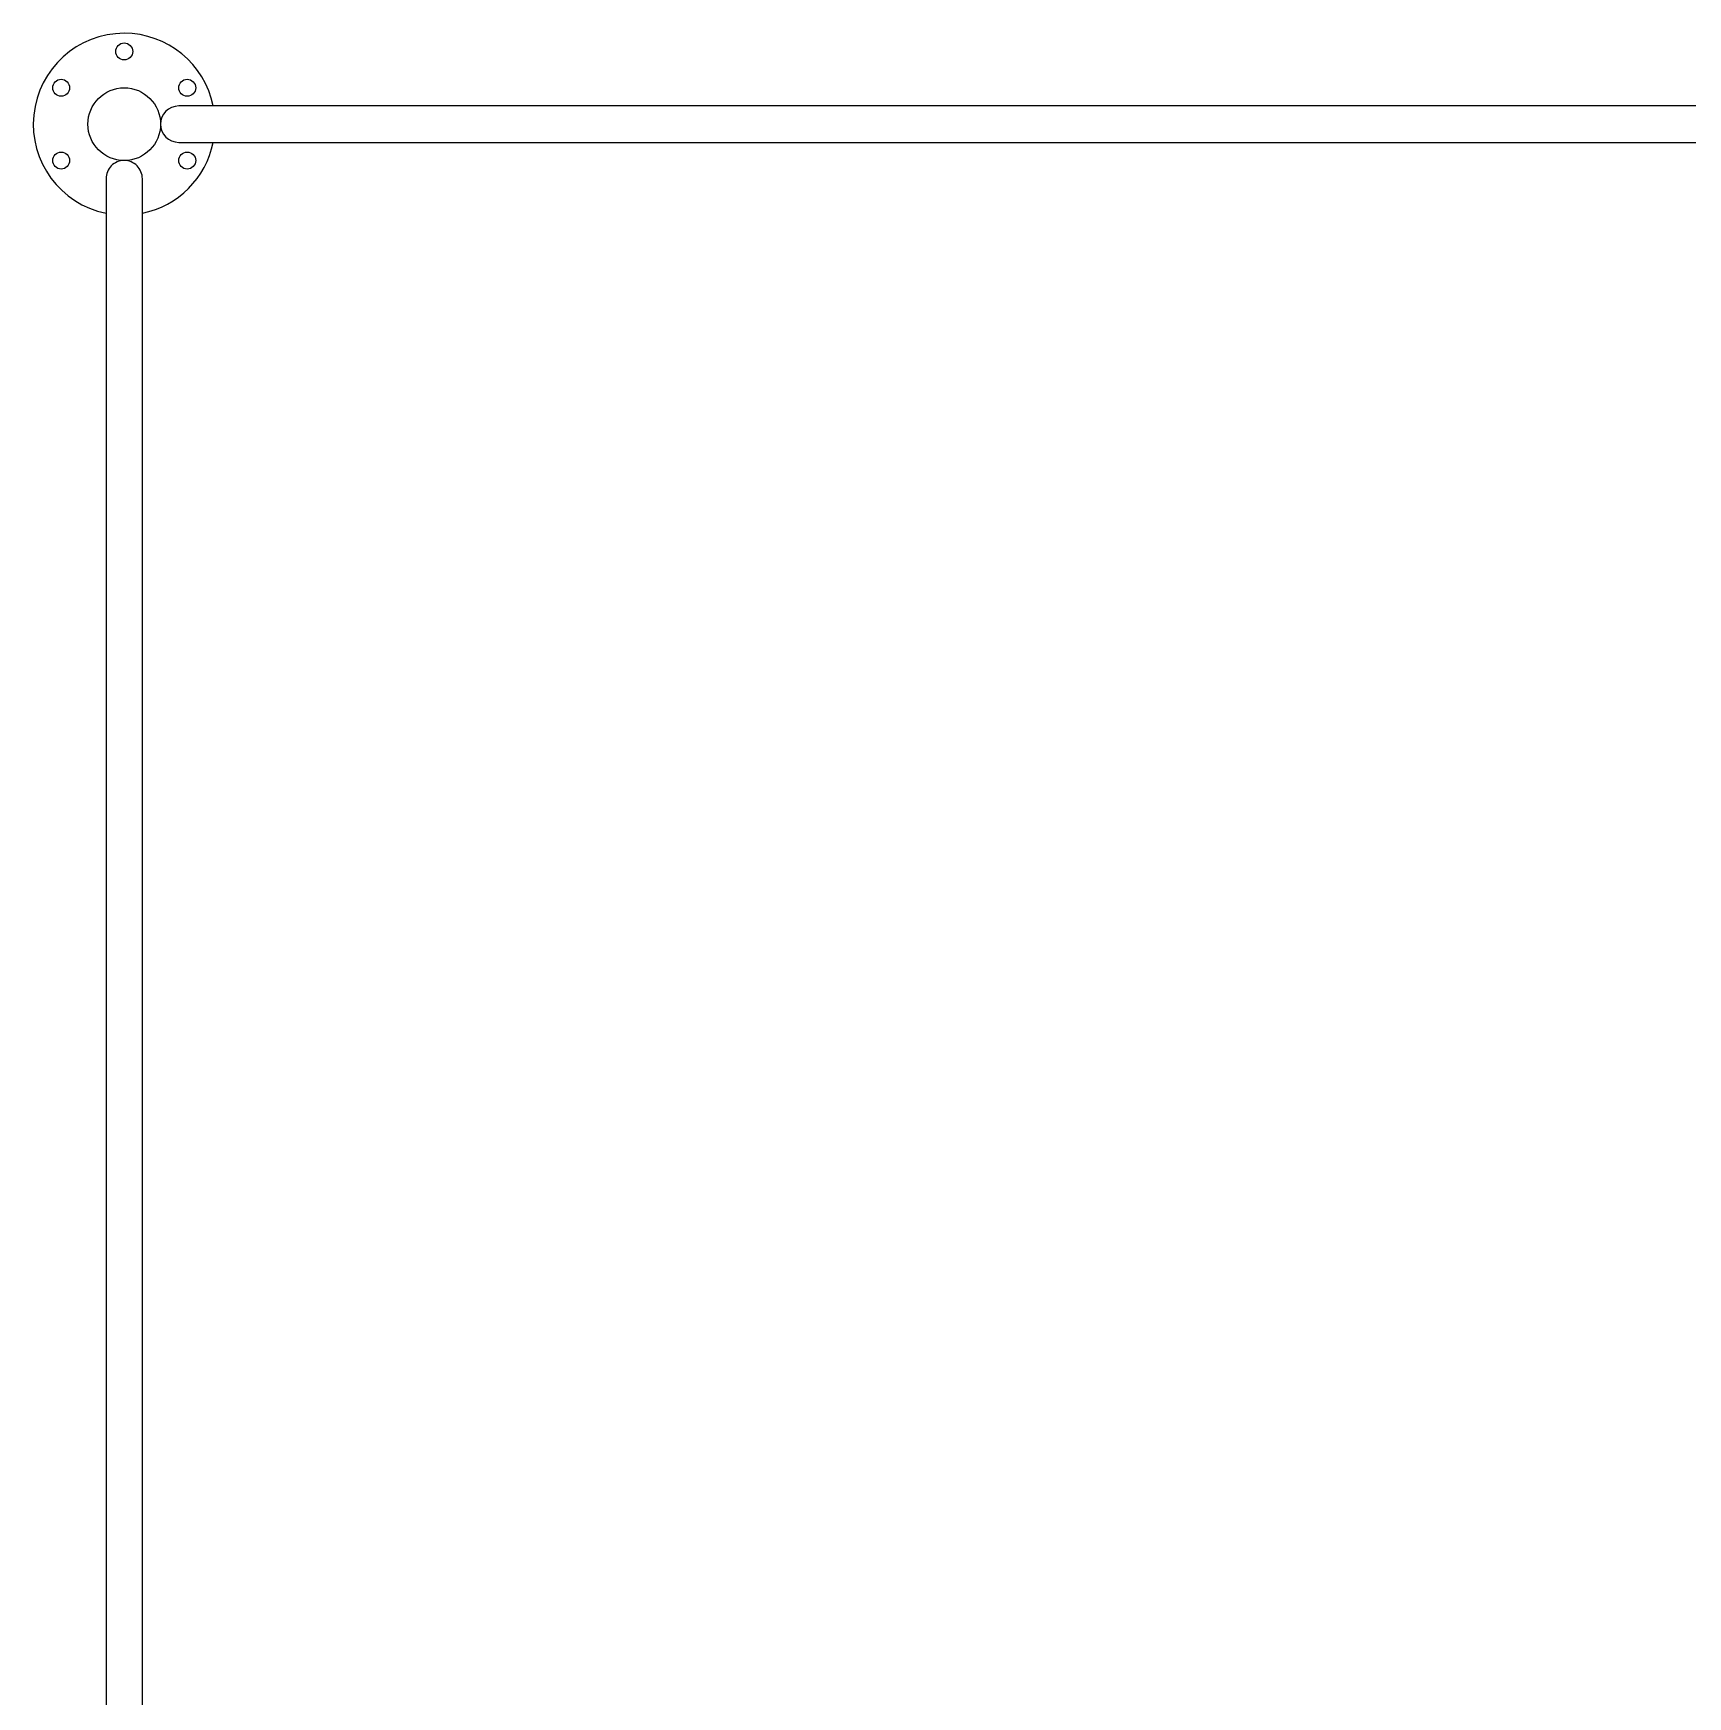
# Model space of a CAD drawing. Header units: metres. Extents: x -0.57 to 6.57, y -0.08 to 4.28.
# Drawn here: x -0.075 to 1.29, y 2.902 to 4.275 of the extents above; entities that cross this region are included whole.
import ezdxf

# ---------------------------------------------------------------- set-up
doc = ezdxf.new("R2010")
doc.units = ezdxf.units.M

msp = doc.modelspace()

# ---------------------------------------------------------------- linework, layer by layer
for p, q in [((1.455, 4.215), (0.045, 4.215)), ((0.045, 4.185), (1.455, 4.185)), ((-0.015, 4.155), (-0.015, 2.745)), ((0.015, 2.745), (0.015, 4.155))]:
    msp.add_line(p, q)
for points in [[(0.0735, 4.215, 0.356394), (0, 4.275, 0.904069), (-0.015, 4.1265)], [(0.015, 4.155, 0.414214), (0, 4.17, 0.414214), (-0.015, 4.155)]]:
    msp.add_lwpolyline(points, format="xyb")
for centre, radius in [((0, 4.26), 0.007), ((-0.052, 4.23), 0.007), ((0, 4.2), 0.03), ((0.052, 4.23), 0.007), ((-0.052, 4.17), 0.007), ((0.052, 4.17), 0.007)]:
    msp.add_circle(centre, radius)
for centre, radius, start, end in [((0.045, 4.2), 0.015, 90, 270), ((0, 4.2), 0.075, 281.537, 348.463)]:
    msp.add_arc(centre, radius, start, end)

doc.saveas('drawing.dxf')
